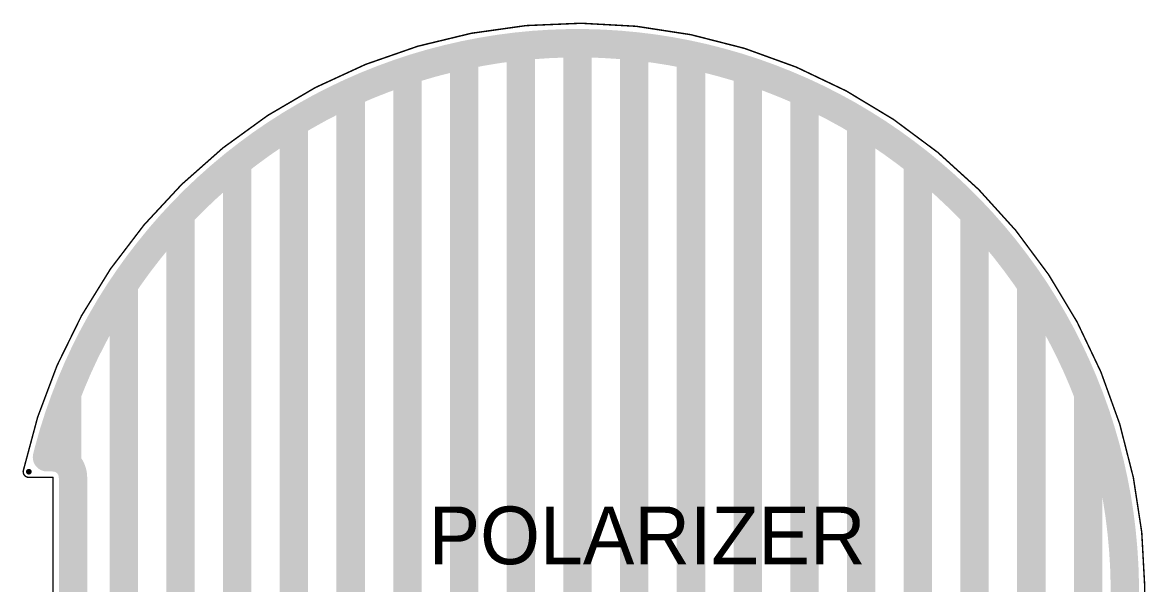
# Model space of a CAD drawing. Header units: millimetres. Extents: x -98 to 100, y -98 to 100.
# Drawn here: x -97.9 to 100.1, y 1.3 to 100.1 of the extents above; entities that cross this region are included whole.
import ezdxf

# ---------------------------------------------------------------- set-up
doc = ezdxf.new("R2010")
doc.units = ezdxf.units.MM
for name, color, linetype in [('BottomLayer', 5, 'Continuous'), ('BottomSolder', 6, 'Continuous'), ('Mechanical1', 6, 'Continuous'), ('PadHoleLayer', 156, 'Continuous'), ('TopLayer', 1, 'Continuous'), ('TopOverlay', 2, 'Continuous'), ('TopSolder', 216, 'Continuous')]:
    doc.layers.add(name, color=color, linetype=linetype)

msp = doc.modelspace()

# ---------------------------------------------------------------- linework, layer by layer
at = {"layer": 'BottomLayer', "const_width": 5}
for points in [[(-19.83, 94.41), (-16.85, 94.99)], [(-16.85, 94.99), (-13.85, 95.48)], [(-13.85, 95.48), (-10.83, 95.87)], [(-10.83, 95.87), (-7.81, 96.16)], [(-10.01, -88.96), (-10.01, 95.95)], [(-7.81, 96.16), (-4.78, 96.36)], [(-4.78, 96.36), (-1.74, 96.46)], [(-1.74, 96.46), (1.3, 96.47)], [(-0.01, -88.96), (-0.01, 96.46)], [(1.3, 96.47), (4.34, 96.38)], [(4.34, 96.38), (7.37, 96.19)], [(7.37, 96.19), (10.4, 95.91)], [(9.99, -88.96), (9.99, 95.95)], [(10.4, 95.91), (13.42, 95.54)], [(13.42, 95.54), (16.42, 95.07)], [(16.42, 95.07), (19.41, 94.5)], [(-28.66, 92.12), (-25.74, 92.98)], [(-25.74, 92.98), (-22.8, 93.74)], [(-22.8, 93.74), (-19.83, 94.41)], [(-20.01, -88.96), (-20.01, 94.38)], [(19.41, 94.5), (22.37, 93.85)], [(19.99, -88.96), (19.99, 94.37)], [(22.37, 93.85), (25.32, 93.09)], [(25.32, 93.09), (28.24, 92.25)], [(-34.4, 90.13), (-31.54, 91.17)], [(-31.54, 91.17), (-28.66, 92.12)], [(-30.01, -91.69), (-30.01, 91.68)], [(28.24, 92.25), (31.13, 91.32)], [(29.99, -91.69), (29.99, 91.68)], [(31.13, 91.32), (33.99, 90.29)], [(-40.01, 87.79), (-37.22, 89.01)], [(-37.22, 89.01), (-34.4, 90.13)], [(33.99, 90.29), (36.82, 89.17)], [(36.82, 89.17), (39.61, 87.97)], [(-42.75, 86.49), (-40.01, 87.79)], [(-40.01, -87.78), (-40.01, 87.79)], [(39.61, 87.97), (42.36, 86.68)], [(39.99, -87.78), (39.99, 87.79)], [(42.36, 86.68), (45.07, 85.3)], [(-48.11, 83.62), (-45.46, 85.1)], [(-45.46, 85.1), (-42.75, 86.49)], [(45.07, 85.3), (47.74, 83.84)], [(-50.72, 82.06), (-48.11, 83.62)], [(47.74, 83.84), (50.35, 82.29)], [(-53.28, 80.43), (-50.72, 82.06)], [(-50.01, -75.81), (-50.01, 82.49)], [(49.99, -82.51), (49.99, 82.51)], [(50.35, 82.29), (52.92, 80.67)], [(52.92, 80.67), (55.43, 78.96)], [(-58.24, 76.91), (-55.79, 78.71)], [(-55.79, 78.71), (-53.28, 80.43)], [(55.43, 78.96), (57.89, 77.17)], [(-60.64, 75.04), (-58.24, 76.91)], [(57.89, 77.17), (60.3, 75.31)], [(-62.97, 73.09), (-60.64, 75.04)], [(-60.01, -65.81), (-60.01, 75.53)], [(59.99, -75.55), (59.99, 75.55)], [(60.3, 75.31), (62.64, 73.37)], [(-65.24, 71.07), (-62.97, 73.09)], [(62.64, 73.37), (64.92, 71.37)], [(-67.45, 68.98), (-65.24, 71.07)], [(64.92, 71.37), (67.14, 69.28)], [(-69.59, 66.82), (-67.45, 68.98)], [(67.14, 69.28), (69.28, 67.14)], [(-71.66, 64.6), (-69.59, 66.82)], [(69.28, 67.14), (71.37, 64.92)], [(-70.01, -55.81), (-70.01, 66.37)], [(69.99, -66.38), (69.99, 66.38)], [(71.37, 64.92), (73.37, 62.64)], [(-73.66, 62.31), (-71.66, 64.6)], [(-75.58, 59.95), (-73.66, 62.31)], [(73.37, 62.64), (75.31, 60.3)], [(-77.44, 57.54), (-75.58, 59.95)], [(75.31, 60.3), (77.17, 57.89)], [(-79.21, 55.08), (-77.44, 57.54)], [(77.17, 57.89), (78.96, 55.43)], [(-80.91, 52.55), (-79.21, 55.08)], [(78.96, 55.43), (80.67, 52.92)], [(-80.01, -47.76), (-80.01, 53.89)], [(79.99, -53.92), (79.99, 53.91)], [(-82.52, 49.98), (-80.91, 52.55)], [(80.67, 52.92), (82.29, 50.35)], [(-84.05, 47.35), (-82.52, 49.98)], [(82.29, 50.35), (83.84, 47.74)], [(-85.5, 44.68), (-84.05, 47.35)], [(83.84, 47.74), (85.3, 45.07)], [(85.3, 45.07), (86.68, 42.36)], [(-86.87, 41.97), (-85.5, 44.68)], [(-88.15, 39.21), (-86.87, 41.97)], [(86.68, 42.36), (87.97, 39.61)], [(-89.34, 36.41), (-88.15, 39.21)], [(87.97, 39.61), (89.17, 36.82)], [(-90.44, 33.58), (-89.34, 36.41)], [(89.17, 36.82), (90.29, 33.99)], [(-91.46, 30.72), (-90.44, 33.58)], [(-90.01, 22.51), (-90.01, 34.7)], [(89.99, -34.75), (89.99, 34.74)], [(90.29, 33.99), (91.32, 31.13)], [(-92.38, 27.82), (-91.46, 30.72)], [(91.32, 31.13), (92.25, 28.24)], [(-93.21, 24.9), (-92.38, 27.82)], [(92.25, 28.24), (93.09, 25.32)], [(93.09, 25.32), (93.85, 22.37)], [(-93.55, 23.54), (-93.21, 24.9)], [(-93.55, 23.54), (-92.5, 23.54)], [(-92.5, 23.54), (-91.95, 23.49)], [(-91.95, 23.49), (-91.41, 23.36)], [(-91.41, 23.36), (-90.89, 23.15)], [(-90.89, 23.15), (-90.42, 22.86)], [(-90.42, 22.86), (-90, 22.5)], [(-90, 22.5), (-89.64, 22.08)], [(-89.64, 22.08), (-89.35, 21.61)], [(-89.35, 21.61), (-89.14, 21.09)], [(93.85, 22.37), (94.5, 19.41)], [(-89.14, 21.09), (-89.01, 20.55)], [(-89.01, 20.55), (-88.96, 20)], [(-88.96, -20), (-88.96, 20)], [(94.5, 19.41), (95.07, 16.42)], [(95.07, 16.42), (95.54, 13.42)], [(95.54, 13.42), (95.91, 10.4)], [(95.91, 10.4), (96.19, 7.37)], [(96.19, 7.37), (96.38, 4.34)], [(96.38, 4.34), (96.47, 1.3)], [(96.46, -1.74), (96.47, 1.3)]]:
    msp.add_lwpolyline(points, dxfattribs=at)
at = {"layer": 'BottomLayer', "const_width": 2.5}
for points in [[(-18.1, 94.99, 1), (-15.6, 94.99, 1)], [(-18.1, 94.99, 1), (-15.6, 94.99, 1)], [(-15.1, 95.48, 1), (-12.6, 95.48, 1)], [(-15.1, 95.48, 1), (-12.6, 95.48, 1)], [(-12.08, 95.87, 1), (-9.58, 95.87, 1)], [(-12.08, 95.87, 1), (-9.58, 95.87, 1)], [(-11.26, 95.95, 1), (-8.76, 95.95, 1)], [(-9.06, 96.16, 1), (-6.56, 96.16, 1)], [(-9.06, 96.16, 1), (-6.56, 96.16, 1)], [(-6.03, 96.36, 1), (-3.53, 96.36, 1)], [(-6.03, 96.36, 1), (-3.53, 96.36, 1)], [(-2.99, 96.46, 1), (-0.49, 96.46, 1)], [(-2.99, 96.46, 1), (-0.49, 96.46, 1)], [(-1.26, 96.46, 1), (1.24, 96.46, 1)], [(0.05, 96.47, 1), (2.55, 96.47, 1)], [(0.05, 96.47, 1), (2.55, 96.47, 1)], [(3.09, 96.38, 1), (5.59, 96.38, 1)], [(3.09, 96.38, 1), (5.59, 96.38, 1)], [(6.12, 96.19, 1), (8.62, 96.19, 1)], [(6.12, 96.19, 1), (8.62, 96.19, 1)], [(8.74, 95.95, 1), (11.24, 95.95, 1)], [(9.15, 95.91, 1), (11.65, 95.91, 1)], [(9.15, 95.91, 1), (11.65, 95.91, 1)], [(12.17, 95.54, 1), (14.67, 95.54, 1)], [(12.17, 95.54, 1), (14.67, 95.54, 1)], [(15.17, 95.07, 1), (17.67, 95.07, 1)], [(15.17, 95.07, 1), (17.67, 95.07, 1)], [(-26.99, 92.98, 1), (-24.49, 92.98, 1)], [(-26.99, 92.98, 1), (-24.49, 92.98, 1)], [(-24.05, 93.74, 1), (-21.55, 93.74, 1)], [(-24.05, 93.74, 1), (-21.55, 93.74, 1)], [(-21.26, 94.38, 1), (-18.76, 94.38, 1)], [(-21.08, 94.41, 1), (-18.58, 94.41, 1)], [(-21.08, 94.41, 1), (-18.58, 94.41, 1)], [(18.16, 94.5, 1), (20.66, 94.5, 1)], [(18.16, 94.5, 1), (20.66, 94.5, 1)], [(18.74, 94.37, 1), (21.24, 94.37, 1)], [(21.12, 93.85, 1), (23.62, 93.85, 1)], [(21.12, 93.85, 1), (23.62, 93.85, 1)], [(24.07, 93.09, 1), (26.57, 93.09, 1)], [(24.07, 93.09, 1), (26.57, 93.09, 1)], [(-32.79, 91.17, 1), (-30.29, 91.17, 1)], [(-32.79, 91.17, 1), (-30.29, 91.17, 1)], [(-31.26, 91.68, 1), (-28.76, 91.68, 1)], [(-29.91, 92.12, 1), (-27.41, 92.12, 1)], [(-29.91, 92.12, 1), (-27.41, 92.12, 1)], [(26.99, 92.25, 1), (29.49, 92.25, 1)], [(26.99, 92.25, 1), (29.49, 92.25, 1)], [(28.74, 91.68, 1), (31.24, 91.68, 1)], [(29.88, 91.32, 1), (32.38, 91.32, 1)], [(29.88, 91.32, 1), (32.38, 91.32, 1)], [(-38.47, 89.01, 1), (-35.97, 89.01, 1)], [(-38.47, 89.01, 1), (-35.97, 89.01, 1)], [(-35.65, 90.13, 1), (-33.15, 90.13, 1)], [(-35.65, 90.13, 1), (-33.15, 90.13, 1)], [(32.74, 90.29, 1), (35.24, 90.29, 1)], [(32.74, 90.29, 1), (35.24, 90.29, 1)], [(35.57, 89.17, 1), (38.07, 89.17, 1)], [(35.57, 89.17, 1), (38.07, 89.17, 1)], [(-41.26, 87.79, 1), (-38.76, 87.79, 1)], [(-41.26, 87.79, 1), (-38.76, 87.79, 1)], [(-41.26, 87.79, 1), (-38.76, 87.79, 1)], [(38.36, 87.97, 1), (40.86, 87.97, 1)], [(38.36, 87.97, 1), (40.86, 87.97, 1)], [(38.74, 87.79, 1), (41.24, 87.79, 1)], [(41.11, 86.68, 1), (43.61, 86.68, 1)], [(41.11, 86.68, 1), (43.61, 86.68, 1)], [(-46.71, 85.1, 1), (-44.21, 85.1, 1)], [(-46.71, 85.1, 1), (-44.21, 85.1, 1)], [(-44, 86.49, 1), (-41.5, 86.49, 1)], [(-44, 86.49, 1), (-41.5, 86.49, 1)], [(43.82, 85.3, 1), (46.32, 85.3, 1)], [(43.82, 85.3, 1), (46.32, 85.3, 1)], [(-49.36, 83.62, 1), (-46.86, 83.62, 1)], [(-49.36, 83.62, 1), (-46.86, 83.62, 1)], [(46.49, 83.84, 1), (48.99, 83.84, 1)], [(46.49, 83.84, 1), (48.99, 83.84, 1)], [(-51.97, 82.06, 1), (-49.47, 82.06, 1)], [(-51.97, 82.06, 1), (-49.47, 82.06, 1)], [(-51.26, 82.49, 1), (-48.76, 82.49, 1)], [(48.74, 82.51, 1), (51.24, 82.51, 1)], [(49.1, 82.29, 1), (51.6, 82.29, 1)], [(49.1, 82.29, 1), (51.6, 82.29, 1)], [(51.67, 80.67, 1), (54.17, 80.67, 1)], [(51.67, 80.67, 1), (54.17, 80.67, 1)], [(-57.04, 78.71, 1), (-54.54, 78.71, 1)], [(-57.04, 78.71, 1), (-54.54, 78.71, 1)], [(-54.53, 80.43, 1), (-52.03, 80.43, 1)], [(-54.53, 80.43, 1), (-52.03, 80.43, 1)], [(54.18, 78.96, 1), (56.68, 78.96, 1)], [(54.18, 78.96, 1), (56.68, 78.96, 1)], [(-59.49, 76.91, 1), (-56.99, 76.91, 1)], [(-59.49, 76.91, 1), (-56.99, 76.91, 1)], [(56.64, 77.17, 1), (59.14, 77.17, 1)], [(56.64, 77.17, 1), (59.14, 77.17, 1)], [(-61.89, 75.04, 1), (-59.39, 75.04, 1)], [(-61.89, 75.04, 1), (-59.39, 75.04, 1)], [(-61.26, 75.53, 1), (-58.76, 75.53, 1)], [(58.74, 75.55, 1), (61.24, 75.55, 1)], [(59.05, 75.31, 1), (61.55, 75.31, 1)], [(59.05, 75.31, 1), (61.55, 75.31, 1)], [(-64.22, 73.09, 1), (-61.72, 73.09, 1)], [(-64.22, 73.09, 1), (-61.72, 73.09, 1)], [(61.39, 73.37, 1), (63.89, 73.37, 1)], [(61.39, 73.37, 1), (63.89, 73.37, 1)], [(-66.49, 71.07, 1), (-63.99, 71.07, 1)], [(-66.49, 71.07, 1), (-63.99, 71.07, 1)], [(63.67, 71.37, 1), (66.17, 71.37, 1)], [(63.67, 71.37, 1), (66.17, 71.37, 1)], [(-68.7, 68.98, 1), (-66.2, 68.98, 1)], [(-68.7, 68.98, 1), (-66.2, 68.98, 1)], [(65.89, 69.28, 1), (68.39, 69.28, 1)], [(65.89, 69.28, 1), (68.39, 69.28, 1)], [(-70.84, 66.82, 1), (-68.34, 66.82, 1)], [(-70.84, 66.82, 1), (-68.34, 66.82, 1)], [(68.03, 67.14, 1), (70.53, 67.14, 1)], [(68.03, 67.14, 1), (70.53, 67.14, 1)], [(-71.26, 66.37, 1), (-68.76, 66.37, 1)], [(68.74, 66.38, 1), (71.24, 66.38, 1)], [(70.12, 64.92, 1), (72.62, 64.92, 1)], [(70.12, 64.92, 1), (72.62, 64.92, 1)], [(-72.91, 64.6, 1), (-70.41, 64.6, 1)], [(-72.91, 64.6, 1), (-70.41, 64.6, 1)], [(-74.91, 62.31, 1), (-72.41, 62.31, 1)], [(-74.91, 62.31, 1), (-72.41, 62.31, 1)], [(72.12, 62.64, 1), (74.62, 62.64, 1)], [(72.12, 62.64, 1), (74.62, 62.64, 1)], [(-76.83, 59.95, 1), (-74.33, 59.95, 1)], [(-76.83, 59.95, 1), (-74.33, 59.95, 1)], [(74.06, 60.3, 1), (76.56, 60.3, 1)], [(74.06, 60.3, 1), (76.56, 60.3, 1)], [(-78.69, 57.54, 1), (-76.19, 57.54, 1)], [(-78.69, 57.54, 1), (-76.19, 57.54, 1)], [(75.92, 57.89, 1), (78.42, 57.89, 1)], [(75.92, 57.89, 1), (78.42, 57.89, 1)], [(-80.46, 55.08, 1), (-77.96, 55.08, 1)], [(-80.46, 55.08, 1), (-77.96, 55.08, 1)], [(77.71, 55.43, 1), (80.21, 55.43, 1)], [(77.71, 55.43, 1), (80.21, 55.43, 1)], [(-81.26, 53.89, 1), (-78.76, 53.89, 1)], [(78.74, 53.91, 1), (81.24, 53.91, 1)], [(-82.16, 52.55, 1), (-79.66, 52.55, 1)], [(-82.16, 52.55, 1), (-79.66, 52.55, 1)], [(79.42, 52.92, 1), (81.92, 52.92, 1)], [(79.42, 52.92, 1), (81.92, 52.92, 1)], [(-83.77, 49.98, 1), (-81.27, 49.98, 1)], [(-83.77, 49.98, 1), (-81.27, 49.98, 1)], [(81.04, 50.35, 1), (83.54, 50.35, 1)], [(81.04, 50.35, 1), (83.54, 50.35, 1)], [(-85.3, 47.35, 1), (-82.8, 47.35, 1)], [(-85.3, 47.35, 1), (-82.8, 47.35, 1)], [(82.59, 47.74, 1), (85.09, 47.74, 1)], [(82.59, 47.74, 1), (85.09, 47.74, 1)], [(84.05, 45.07, 1), (86.55, 45.07, 1)], [(84.05, 45.07, 1), (86.55, 45.07, 1)], [(-86.75, 44.68, 1), (-84.25, 44.68, 1)], [(-86.75, 44.68, 1), (-84.25, 44.68, 1)], [(-88.12, 41.97, 1), (-85.62, 41.97, 1)], [(-88.12, 41.97, 1), (-85.62, 41.97, 1)], [(85.43, 42.36, 1), (87.93, 42.36, 1)], [(85.43, 42.36, 1), (87.93, 42.36, 1)], [(-89.4, 39.21, 1), (-86.9, 39.21, 1)], [(-89.4, 39.21, 1), (-86.9, 39.21, 1)], [(86.72, 39.61, 1), (89.22, 39.61, 1)], [(86.72, 39.61, 1), (89.22, 39.61, 1)], [(-90.59, 36.41, 1), (-88.09, 36.41, 1)], [(-90.59, 36.41, 1), (-88.09, 36.41, 1)], [(87.92, 36.82, 1), (90.42, 36.82, 1)], [(87.92, 36.82, 1), (90.42, 36.82, 1)], [(-91.69, 33.58, 1), (-89.19, 33.58, 1)], [(-91.69, 33.58, 1), (-89.19, 33.58, 1)], [(-91.26, 34.7, 1), (-88.76, 34.7, 1)], [(88.74, 34.74, 1), (91.24, 34.74, 1)], [(89.04, 33.99, 1), (91.54, 33.99, 1)], [(89.04, 33.99, 1), (91.54, 33.99, 1)], [(-92.71, 30.72, 1), (-90.21, 30.72, 1)], [(-92.71, 30.72, 1), (-90.21, 30.72, 1)], [(90.07, 31.13, 1), (92.57, 31.13, 1)], [(90.07, 31.13, 1), (92.57, 31.13, 1)], [(-93.63, 27.82, 1), (-91.13, 27.82, 1)], [(-93.63, 27.82, 1), (-91.13, 27.82, 1)], [(91, 28.24, 1), (93.5, 28.24, 1)], [(91, 28.24, 1), (93.5, 28.24, 1)], [(91.84, 25.32, 1), (94.34, 25.32, 1)], [(91.84, 25.32, 1), (94.34, 25.32, 1)], [(-94.8, 23.54, 1), (-92.3, 23.54, 1)], [(-94.8, 23.54, 1), (-92.3, 23.54, 1)], [(-94.46, 24.9, 1), (-91.96, 24.9, 1)], [(-94.46, 24.9, 1), (-91.96, 24.9, 1)], [(-93.75, 23.54, 1), (-91.25, 23.54, 1)], [(-93.75, 23.54, 1), (-91.25, 23.54, 1)], [(-93.2, 23.49, 1), (-90.7, 23.49, 1)], [(-93.2, 23.49, 1), (-90.7, 23.49, 1)], [(-92.66, 23.36, 1), (-90.16, 23.36, 1)], [(-92.66, 23.36, 1), (-90.16, 23.36, 1)], [(-92.14, 23.15, 1), (-89.64, 23.15, 1)], [(-92.14, 23.15, 1), (-89.64, 23.15, 1)], [(-91.67, 22.86, 1), (-89.17, 22.86, 1)], [(-91.67, 22.86, 1), (-89.17, 22.86, 1)], [(-91.26, 22.51, 1), (-88.76, 22.51, 1)], [(-91.25, 22.5, 1), (-88.75, 22.5, 1)], [(-91.25, 22.5, 1), (-88.75, 22.5, 1)], [(-90.89, 22.08, 1), (-88.39, 22.08, 1)], [(-90.89, 22.08, 1), (-88.39, 22.08, 1)], [(-90.6, 21.61, 1), (-88.1, 21.61, 1)], [(-90.6, 21.61, 1), (-88.1, 21.61, 1)], [(92.6, 22.37, 1), (95.1, 22.37, 1)], [(92.6, 22.37, 1), (95.1, 22.37, 1)], [(-90.39, 21.09, 1), (-87.89, 21.09, 1)], [(-90.39, 21.09, 1), (-87.89, 21.09, 1)], [(-90.26, 20.55, 1), (-87.76, 20.55, 1)], [(-90.26, 20.55, 1), (-87.76, 20.55, 1)], [(-90.21, 20, 1), (-87.71, 20, 1)], [(-90.21, 20, 1), (-87.71, 20, 1)], [(93.25, 19.41, 1), (95.75, 19.41, 1)], [(93.25, 19.41, 1), (95.75, 19.41, 1)], [(93.82, 16.42, 1), (96.32, 16.42, 1)], [(93.82, 16.42, 1), (96.32, 16.42, 1)], [(94.29, 13.42, 1), (96.79, 13.42, 1)], [(94.29, 13.42, 1), (96.79, 13.42, 1)], [(94.66, 10.4, 1), (97.16, 10.4, 1)], [(94.66, 10.4, 1), (97.16, 10.4, 1)], [(94.94, 7.37, 1), (97.44, 7.37, 1)], [(94.94, 7.37, 1), (97.44, 7.37, 1)], [(95.13, 4.34, 1), (97.63, 4.34, 1)], [(95.13, 4.34, 1), (97.63, 4.34, 1)], [(95.22, 1.3, 1), (97.72, 1.3, 1)], [(95.22, 1.3, 1), (97.72, 1.3, 1)]]:
    msp.add_lwpolyline(points, format="xyb", close=True, dxfattribs=at)
at = {"layer": 'BottomSolder', "const_width": 0.05}
msp.add_lwpolyline([(-96.77, 21, 1), (-96.72, 21, 1)], format="xyb", close=True, dxfattribs=at)
at = {"layer": 'Mechanical1', "const_width": 0.254}
for points in [[(-97.72, 21.21, -1.832353), (21.21, -97.72)], [(-96.75, 20, -0.478298), (-97.72, 21.21)]]:
    msp.add_lwpolyline(points, format="xyb", dxfattribs=at)
at = {"layer": 'Mechanical1', "const_width": 0.127}
for points in [[(-97.79, 21.21, 1), (-97.66, 21.21, 1)], [(-97.79, 21.21, 1), (-97.66, 21.21, 1)], [(-96.81, 20, 1), (-96.68, 20, 1)], [(-96.81, 20, 1), (-96.68, 20, 1)], [(-92.56, 20, 1), (-92.44, 20, 1)], [(-92.56, 20, 1), (-92.44, 20, 1)]]:
    msp.add_lwpolyline(points, format="xyb", close=True, dxfattribs=at)
at = {"layer": 'Mechanical1', "const_width": 0.254}
for points in [[(-96.75, 20), (-92.5, 20)], [(-92.5, -20), (-92.5, 20)]]:
    msp.add_lwpolyline(points, dxfattribs=at)
at = {"layer": 'PadHoleLayer', "const_width": 0.5}
msp.add_lwpolyline([(-97, 21, 1), (-96.5, 21, 1)], format="xyb", close=True, dxfattribs=at)
at = {"layer": 'TopLayer', "const_width": 5}
for points in [[(-19.83, 94.41), (-16.85, 94.99)], [(-16.85, 94.99), (-13.85, 95.48)], [(-13.85, 95.48), (-10.83, 95.87)], [(-10.83, 95.87), (-7.81, 96.16)], [(-10.01, -88.96), (-10.01, 95.95)], [(-7.81, 96.16), (-4.78, 96.36)], [(-4.78, 96.36), (-1.74, 96.46)], [(-1.74, 96.46), (1.3, 96.47)], [(-0.01, -88.96), (-0.01, 96.46)], [(1.3, 96.47), (4.34, 96.38)], [(4.34, 96.38), (7.37, 96.19)], [(7.37, 96.19), (10.4, 95.91)], [(9.99, -88.96), (9.99, 95.95)], [(10.4, 95.91), (13.42, 95.54)], [(13.42, 95.54), (16.42, 95.07)], [(16.42, 95.07), (19.41, 94.5)], [(-28.66, 92.12), (-25.74, 92.98)], [(-25.74, 92.98), (-22.8, 93.74)], [(-22.8, 93.74), (-19.83, 94.41)], [(-20.01, -88.96), (-20.01, 94.38)], [(19.41, 94.5), (22.37, 93.85)], [(19.99, -88.96), (19.99, 94.37)], [(22.37, 93.85), (25.32, 93.09)], [(25.32, 93.09), (28.24, 92.25)], [(-34.4, 90.13), (-31.54, 91.17)], [(-31.54, 91.17), (-28.66, 92.12)], [(-30.01, -91.69), (-30.01, 91.68)], [(28.24, 92.25), (31.13, 91.32)], [(29.99, -91.69), (29.99, 91.68)], [(31.13, 91.32), (33.99, 90.29)], [(-40.01, 87.79), (-37.22, 89.01)], [(-37.22, 89.01), (-34.4, 90.13)], [(33.99, 90.29), (36.82, 89.17)], [(36.82, 89.17), (39.61, 87.97)], [(-42.75, 86.49), (-40.01, 87.79)], [(-40.01, -87.78), (-40.01, 87.79)], [(39.61, 87.97), (42.36, 86.68)], [(39.99, -87.78), (39.99, 87.79)], [(42.36, 86.68), (45.07, 85.3)], [(-48.11, 83.62), (-45.46, 85.1)], [(-45.46, 85.1), (-42.75, 86.49)], [(45.07, 85.3), (47.74, 83.84)], [(-50.72, 82.06), (-48.11, 83.62)], [(47.74, 83.84), (50.35, 82.29)], [(-53.28, 80.43), (-50.72, 82.06)], [(-50.01, -75.81), (-50.01, 82.49)], [(49.99, -82.51), (49.99, 82.51)], [(50.35, 82.29), (52.92, 80.67)], [(52.92, 80.67), (55.43, 78.96)], [(-58.24, 76.91), (-55.79, 78.71)], [(-55.79, 78.71), (-53.28, 80.43)], [(55.43, 78.96), (57.89, 77.17)], [(-60.64, 75.04), (-58.24, 76.91)], [(57.89, 77.17), (60.3, 75.31)], [(-62.97, 73.09), (-60.64, 75.04)], [(-60.01, -65.81), (-60.01, 75.53)], [(59.99, -75.55), (59.99, 75.55)], [(60.3, 75.31), (62.64, 73.37)], [(-65.24, 71.07), (-62.97, 73.09)], [(62.64, 73.37), (64.92, 71.37)], [(-67.45, 68.98), (-65.24, 71.07)], [(64.92, 71.37), (67.14, 69.28)], [(-69.59, 66.82), (-67.45, 68.98)], [(67.14, 69.28), (69.28, 67.14)], [(-71.66, 64.6), (-69.59, 66.82)], [(69.28, 67.14), (71.37, 64.92)], [(-70.01, -55.81), (-70.01, 66.37)], [(69.99, -66.38), (69.99, 66.38)], [(71.37, 64.92), (73.37, 62.64)], [(-73.66, 62.31), (-71.66, 64.6)], [(-75.58, 59.95), (-73.66, 62.31)], [(73.37, 62.64), (75.31, 60.3)], [(-77.44, 57.54), (-75.58, 59.95)], [(75.31, 60.3), (77.17, 57.89)], [(-79.21, 55.08), (-77.44, 57.54)], [(77.17, 57.89), (78.96, 55.43)], [(-80.91, 52.55), (-79.21, 55.08)], [(78.96, 55.43), (80.67, 52.92)], [(-80.01, -47.76), (-80.01, 53.89)], [(79.99, -53.92), (79.99, 53.91)], [(-82.52, 49.98), (-80.91, 52.55)], [(80.67, 52.92), (82.29, 50.35)], [(-84.05, 47.35), (-82.52, 49.98)], [(82.29, 50.35), (83.84, 47.74)], [(-85.5, 44.68), (-84.05, 47.35)], [(83.84, 47.74), (85.3, 45.07)], [(85.3, 45.07), (86.68, 42.36)], [(-86.87, 41.97), (-85.5, 44.68)], [(-88.15, 39.21), (-86.87, 41.97)], [(86.68, 42.36), (87.97, 39.61)], [(-89.34, 36.41), (-88.15, 39.21)], [(87.97, 39.61), (89.17, 36.82)], [(-90.44, 33.58), (-89.34, 36.41)], [(89.17, 36.82), (90.29, 33.99)], [(-91.46, 30.72), (-90.44, 33.58)], [(-90.01, 22.51), (-90.01, 34.7)], [(89.99, -34.75), (89.99, 34.74)], [(90.29, 33.99), (91.32, 31.13)], [(-92.38, 27.82), (-91.46, 30.72)], [(91.32, 31.13), (92.25, 28.24)], [(-93.21, 24.9), (-92.38, 27.82)], [(92.25, 28.24), (93.09, 25.32)], [(93.09, 25.32), (93.85, 22.37)], [(-93.55, 23.54), (-93.21, 24.9)], [(-93.55, 23.54), (-92.5, 23.54)], [(-92.5, 23.54), (-91.95, 23.49)], [(-91.95, 23.49), (-91.41, 23.36)], [(-91.41, 23.36), (-90.89, 23.15)], [(-90.89, 23.15), (-90.42, 22.86)], [(-90.42, 22.86), (-90, 22.5)], [(-90, 22.5), (-89.64, 22.08)], [(-89.64, 22.08), (-89.35, 21.61)], [(-89.35, 21.61), (-89.14, 21.09)], [(93.85, 22.37), (94.5, 19.41)], [(-89.14, 21.09), (-89.01, 20.55)], [(-89.01, 20.55), (-88.96, 20)], [(-88.96, -20), (-88.96, 20)], [(94.5, 19.41), (95.07, 16.42)], [(95.07, 16.42), (95.54, 13.42)], [(95.54, 13.42), (95.91, 10.4)], [(95.91, 10.4), (96.19, 7.37)], [(96.19, 7.37), (96.38, 4.34)], [(96.38, 4.34), (96.47, 1.3)], [(96.46, -1.74), (96.47, 1.3)]]:
    msp.add_lwpolyline(points, dxfattribs=at)
at = {"layer": 'TopLayer', "const_width": 2.5}
for points in [[(-18.1, 94.99, 1), (-15.6, 94.99, 1)], [(-18.1, 94.99, 1), (-15.6, 94.99, 1)], [(-15.1, 95.48, 1), (-12.6, 95.48, 1)], [(-15.1, 95.48, 1), (-12.6, 95.48, 1)], [(-12.08, 95.87, 1), (-9.58, 95.87, 1)], [(-12.08, 95.87, 1), (-9.58, 95.87, 1)], [(-11.26, 95.95, 1), (-8.76, 95.95, 1)], [(-9.06, 96.16, 1), (-6.56, 96.16, 1)], [(-9.06, 96.16, 1), (-6.56, 96.16, 1)], [(-6.03, 96.36, 1), (-3.53, 96.36, 1)], [(-6.03, 96.36, 1), (-3.53, 96.36, 1)], [(-2.99, 96.46, 1), (-0.49, 96.46, 1)], [(-2.99, 96.46, 1), (-0.49, 96.46, 1)], [(-1.26, 96.46, 1), (1.24, 96.46, 1)], [(0.05, 96.47, 1), (2.55, 96.47, 1)], [(0.05, 96.47, 1), (2.55, 96.47, 1)], [(3.09, 96.38, 1), (5.59, 96.38, 1)], [(3.09, 96.38, 1), (5.59, 96.38, 1)], [(6.12, 96.19, 1), (8.62, 96.19, 1)], [(6.12, 96.19, 1), (8.62, 96.19, 1)], [(8.74, 95.95, 1), (11.24, 95.95, 1)], [(9.15, 95.91, 1), (11.65, 95.91, 1)], [(9.15, 95.91, 1), (11.65, 95.91, 1)], [(12.17, 95.54, 1), (14.67, 95.54, 1)], [(12.17, 95.54, 1), (14.67, 95.54, 1)], [(15.17, 95.07, 1), (17.67, 95.07, 1)], [(15.17, 95.07, 1), (17.67, 95.07, 1)], [(-26.99, 92.98, 1), (-24.49, 92.98, 1)], [(-26.99, 92.98, 1), (-24.49, 92.98, 1)], [(-24.05, 93.74, 1), (-21.55, 93.74, 1)], [(-24.05, 93.74, 1), (-21.55, 93.74, 1)], [(-21.26, 94.38, 1), (-18.76, 94.38, 1)], [(-21.08, 94.41, 1), (-18.58, 94.41, 1)], [(-21.08, 94.41, 1), (-18.58, 94.41, 1)], [(18.16, 94.5, 1), (20.66, 94.5, 1)], [(18.16, 94.5, 1), (20.66, 94.5, 1)], [(18.74, 94.37, 1), (21.24, 94.37, 1)], [(21.12, 93.85, 1), (23.62, 93.85, 1)], [(21.12, 93.85, 1), (23.62, 93.85, 1)], [(24.07, 93.09, 1), (26.57, 93.09, 1)], [(24.07, 93.09, 1), (26.57, 93.09, 1)], [(-32.79, 91.17, 1), (-30.29, 91.17, 1)], [(-32.79, 91.17, 1), (-30.29, 91.17, 1)], [(-31.26, 91.68, 1), (-28.76, 91.68, 1)], [(-29.91, 92.12, 1), (-27.41, 92.12, 1)], [(-29.91, 92.12, 1), (-27.41, 92.12, 1)], [(26.99, 92.25, 1), (29.49, 92.25, 1)], [(26.99, 92.25, 1), (29.49, 92.25, 1)], [(28.74, 91.68, 1), (31.24, 91.68, 1)], [(29.88, 91.32, 1), (32.38, 91.32, 1)], [(29.88, 91.32, 1), (32.38, 91.32, 1)], [(-38.47, 89.01, 1), (-35.97, 89.01, 1)], [(-38.47, 89.01, 1), (-35.97, 89.01, 1)], [(-35.65, 90.13, 1), (-33.15, 90.13, 1)], [(-35.65, 90.13, 1), (-33.15, 90.13, 1)], [(32.74, 90.29, 1), (35.24, 90.29, 1)], [(32.74, 90.29, 1), (35.24, 90.29, 1)], [(35.57, 89.17, 1), (38.07, 89.17, 1)], [(35.57, 89.17, 1), (38.07, 89.17, 1)], [(-41.26, 87.79, 1), (-38.76, 87.79, 1)], [(-41.26, 87.79, 1), (-38.76, 87.79, 1)], [(-41.26, 87.79, 1), (-38.76, 87.79, 1)], [(38.36, 87.97, 1), (40.86, 87.97, 1)], [(38.36, 87.97, 1), (40.86, 87.97, 1)], [(38.74, 87.79, 1), (41.24, 87.79, 1)], [(41.11, 86.68, 1), (43.61, 86.68, 1)], [(41.11, 86.68, 1), (43.61, 86.68, 1)], [(-46.71, 85.1, 1), (-44.21, 85.1, 1)], [(-46.71, 85.1, 1), (-44.21, 85.1, 1)], [(-44, 86.49, 1), (-41.5, 86.49, 1)], [(-44, 86.49, 1), (-41.5, 86.49, 1)], [(43.82, 85.3, 1), (46.32, 85.3, 1)], [(43.82, 85.3, 1), (46.32, 85.3, 1)], [(-49.36, 83.62, 1), (-46.86, 83.62, 1)], [(-49.36, 83.62, 1), (-46.86, 83.62, 1)], [(46.49, 83.84, 1), (48.99, 83.84, 1)], [(46.49, 83.84, 1), (48.99, 83.84, 1)], [(-51.97, 82.06, 1), (-49.47, 82.06, 1)], [(-51.97, 82.06, 1), (-49.47, 82.06, 1)], [(-51.26, 82.49, 1), (-48.76, 82.49, 1)], [(48.74, 82.51, 1), (51.24, 82.51, 1)], [(49.1, 82.29, 1), (51.6, 82.29, 1)], [(49.1, 82.29, 1), (51.6, 82.29, 1)], [(51.67, 80.67, 1), (54.17, 80.67, 1)], [(51.67, 80.67, 1), (54.17, 80.67, 1)], [(-57.04, 78.71, 1), (-54.54, 78.71, 1)], [(-57.04, 78.71, 1), (-54.54, 78.71, 1)], [(-54.53, 80.43, 1), (-52.03, 80.43, 1)], [(-54.53, 80.43, 1), (-52.03, 80.43, 1)], [(54.18, 78.96, 1), (56.68, 78.96, 1)], [(54.18, 78.96, 1), (56.68, 78.96, 1)], [(-59.49, 76.91, 1), (-56.99, 76.91, 1)], [(-59.49, 76.91, 1), (-56.99, 76.91, 1)], [(56.64, 77.17, 1), (59.14, 77.17, 1)], [(56.64, 77.17, 1), (59.14, 77.17, 1)], [(-61.89, 75.04, 1), (-59.39, 75.04, 1)], [(-61.89, 75.04, 1), (-59.39, 75.04, 1)], [(-61.26, 75.53, 1), (-58.76, 75.53, 1)], [(58.74, 75.55, 1), (61.24, 75.55, 1)], [(59.05, 75.31, 1), (61.55, 75.31, 1)], [(59.05, 75.31, 1), (61.55, 75.31, 1)], [(-64.22, 73.09, 1), (-61.72, 73.09, 1)], [(-64.22, 73.09, 1), (-61.72, 73.09, 1)], [(61.39, 73.37, 1), (63.89, 73.37, 1)], [(61.39, 73.37, 1), (63.89, 73.37, 1)], [(-66.49, 71.07, 1), (-63.99, 71.07, 1)], [(-66.49, 71.07, 1), (-63.99, 71.07, 1)], [(63.67, 71.37, 1), (66.17, 71.37, 1)], [(63.67, 71.37, 1), (66.17, 71.37, 1)], [(-68.7, 68.98, 1), (-66.2, 68.98, 1)], [(-68.7, 68.98, 1), (-66.2, 68.98, 1)], [(65.89, 69.28, 1), (68.39, 69.28, 1)], [(65.89, 69.28, 1), (68.39, 69.28, 1)], [(-70.84, 66.82, 1), (-68.34, 66.82, 1)], [(-70.84, 66.82, 1), (-68.34, 66.82, 1)], [(68.03, 67.14, 1), (70.53, 67.14, 1)], [(68.03, 67.14, 1), (70.53, 67.14, 1)], [(-71.26, 66.37, 1), (-68.76, 66.37, 1)], [(68.74, 66.38, 1), (71.24, 66.38, 1)], [(70.12, 64.92, 1), (72.62, 64.92, 1)], [(70.12, 64.92, 1), (72.62, 64.92, 1)], [(-72.91, 64.6, 1), (-70.41, 64.6, 1)], [(-72.91, 64.6, 1), (-70.41, 64.6, 1)], [(-74.91, 62.31, 1), (-72.41, 62.31, 1)], [(-74.91, 62.31, 1), (-72.41, 62.31, 1)], [(72.12, 62.64, 1), (74.62, 62.64, 1)], [(72.12, 62.64, 1), (74.62, 62.64, 1)], [(-76.83, 59.95, 1), (-74.33, 59.95, 1)], [(-76.83, 59.95, 1), (-74.33, 59.95, 1)], [(74.06, 60.3, 1), (76.56, 60.3, 1)], [(74.06, 60.3, 1), (76.56, 60.3, 1)], [(-78.69, 57.54, 1), (-76.19, 57.54, 1)], [(-78.69, 57.54, 1), (-76.19, 57.54, 1)], [(75.92, 57.89, 1), (78.42, 57.89, 1)], [(75.92, 57.89, 1), (78.42, 57.89, 1)], [(-80.46, 55.08, 1), (-77.96, 55.08, 1)], [(-80.46, 55.08, 1), (-77.96, 55.08, 1)], [(77.71, 55.43, 1), (80.21, 55.43, 1)], [(77.71, 55.43, 1), (80.21, 55.43, 1)], [(-81.26, 53.89, 1), (-78.76, 53.89, 1)], [(78.74, 53.91, 1), (81.24, 53.91, 1)], [(-82.16, 52.55, 1), (-79.66, 52.55, 1)], [(-82.16, 52.55, 1), (-79.66, 52.55, 1)], [(79.42, 52.92, 1), (81.92, 52.92, 1)], [(79.42, 52.92, 1), (81.92, 52.92, 1)], [(-83.77, 49.98, 1), (-81.27, 49.98, 1)], [(-83.77, 49.98, 1), (-81.27, 49.98, 1)], [(81.04, 50.35, 1), (83.54, 50.35, 1)], [(81.04, 50.35, 1), (83.54, 50.35, 1)], [(-85.3, 47.35, 1), (-82.8, 47.35, 1)], [(-85.3, 47.35, 1), (-82.8, 47.35, 1)], [(82.59, 47.74, 1), (85.09, 47.74, 1)], [(82.59, 47.74, 1), (85.09, 47.74, 1)], [(84.05, 45.07, 1), (86.55, 45.07, 1)], [(84.05, 45.07, 1), (86.55, 45.07, 1)], [(-86.75, 44.68, 1), (-84.25, 44.68, 1)], [(-86.75, 44.68, 1), (-84.25, 44.68, 1)], [(-88.12, 41.97, 1), (-85.62, 41.97, 1)], [(-88.12, 41.97, 1), (-85.62, 41.97, 1)], [(85.43, 42.36, 1), (87.93, 42.36, 1)], [(85.43, 42.36, 1), (87.93, 42.36, 1)], [(-89.4, 39.21, 1), (-86.9, 39.21, 1)], [(-89.4, 39.21, 1), (-86.9, 39.21, 1)], [(86.72, 39.61, 1), (89.22, 39.61, 1)], [(86.72, 39.61, 1), (89.22, 39.61, 1)], [(-90.59, 36.41, 1), (-88.09, 36.41, 1)], [(-90.59, 36.41, 1), (-88.09, 36.41, 1)], [(87.92, 36.82, 1), (90.42, 36.82, 1)], [(87.92, 36.82, 1), (90.42, 36.82, 1)], [(-91.69, 33.58, 1), (-89.19, 33.58, 1)], [(-91.69, 33.58, 1), (-89.19, 33.58, 1)], [(-91.26, 34.7, 1), (-88.76, 34.7, 1)], [(88.74, 34.74, 1), (91.24, 34.74, 1)], [(89.04, 33.99, 1), (91.54, 33.99, 1)], [(89.04, 33.99, 1), (91.54, 33.99, 1)], [(-92.71, 30.72, 1), (-90.21, 30.72, 1)], [(-92.71, 30.72, 1), (-90.21, 30.72, 1)], [(90.07, 31.13, 1), (92.57, 31.13, 1)], [(90.07, 31.13, 1), (92.57, 31.13, 1)], [(-93.63, 27.82, 1), (-91.13, 27.82, 1)], [(-93.63, 27.82, 1), (-91.13, 27.82, 1)], [(91, 28.24, 1), (93.5, 28.24, 1)], [(91, 28.24, 1), (93.5, 28.24, 1)], [(91.84, 25.32, 1), (94.34, 25.32, 1)], [(91.84, 25.32, 1), (94.34, 25.32, 1)], [(-94.8, 23.54, 1), (-92.3, 23.54, 1)], [(-94.8, 23.54, 1), (-92.3, 23.54, 1)], [(-94.46, 24.9, 1), (-91.96, 24.9, 1)], [(-94.46, 24.9, 1), (-91.96, 24.9, 1)], [(-93.75, 23.54, 1), (-91.25, 23.54, 1)], [(-93.75, 23.54, 1), (-91.25, 23.54, 1)], [(-93.2, 23.49, 1), (-90.7, 23.49, 1)], [(-93.2, 23.49, 1), (-90.7, 23.49, 1)], [(-92.66, 23.36, 1), (-90.16, 23.36, 1)], [(-92.66, 23.36, 1), (-90.16, 23.36, 1)], [(-92.14, 23.15, 1), (-89.64, 23.15, 1)], [(-92.14, 23.15, 1), (-89.64, 23.15, 1)], [(-91.67, 22.86, 1), (-89.17, 22.86, 1)], [(-91.67, 22.86, 1), (-89.17, 22.86, 1)], [(-91.26, 22.51, 1), (-88.76, 22.51, 1)], [(-91.25, 22.5, 1), (-88.75, 22.5, 1)], [(-91.25, 22.5, 1), (-88.75, 22.5, 1)], [(-90.89, 22.08, 1), (-88.39, 22.08, 1)], [(-90.89, 22.08, 1), (-88.39, 22.08, 1)], [(-90.6, 21.61, 1), (-88.1, 21.61, 1)], [(-90.6, 21.61, 1), (-88.1, 21.61, 1)], [(92.6, 22.37, 1), (95.1, 22.37, 1)], [(92.6, 22.37, 1), (95.1, 22.37, 1)], [(-90.39, 21.09, 1), (-87.89, 21.09, 1)], [(-90.39, 21.09, 1), (-87.89, 21.09, 1)], [(-90.26, 20.55, 1), (-87.76, 20.55, 1)], [(-90.26, 20.55, 1), (-87.76, 20.55, 1)], [(-90.21, 20, 1), (-87.71, 20, 1)], [(-90.21, 20, 1), (-87.71, 20, 1)], [(93.25, 19.41, 1), (95.75, 19.41, 1)], [(93.25, 19.41, 1), (95.75, 19.41, 1)], [(93.82, 16.42, 1), (96.32, 16.42, 1)], [(93.82, 16.42, 1), (96.32, 16.42, 1)], [(94.29, 13.42, 1), (96.79, 13.42, 1)], [(94.29, 13.42, 1), (96.79, 13.42, 1)], [(94.66, 10.4, 1), (97.16, 10.4, 1)], [(94.66, 10.4, 1), (97.16, 10.4, 1)], [(94.94, 7.37, 1), (97.44, 7.37, 1)], [(94.94, 7.37, 1), (97.44, 7.37, 1)], [(95.13, 4.34, 1), (97.63, 4.34, 1)], [(95.13, 4.34, 1), (97.63, 4.34, 1)], [(95.22, 1.3, 1), (97.72, 1.3, 1)], [(95.22, 1.3, 1), (97.72, 1.3, 1)]]:
    msp.add_lwpolyline(points, format="xyb", close=True, dxfattribs=at)
at = {"layer": 'TopSolder', "const_width": 0.05}
msp.add_lwpolyline([(-96.77, 21, 1), (-96.72, 21, 1)], format="xyb", close=True, dxfattribs=at)

# ---------------------------------------------------------------- texts
at = {"layer": 'TopOverlay'}
msp.add_text('POLARIZER', height=10.16, dxfattribs=at).set_placement((-26.25, 4.7))

doc.saveas('drawing.dxf')
